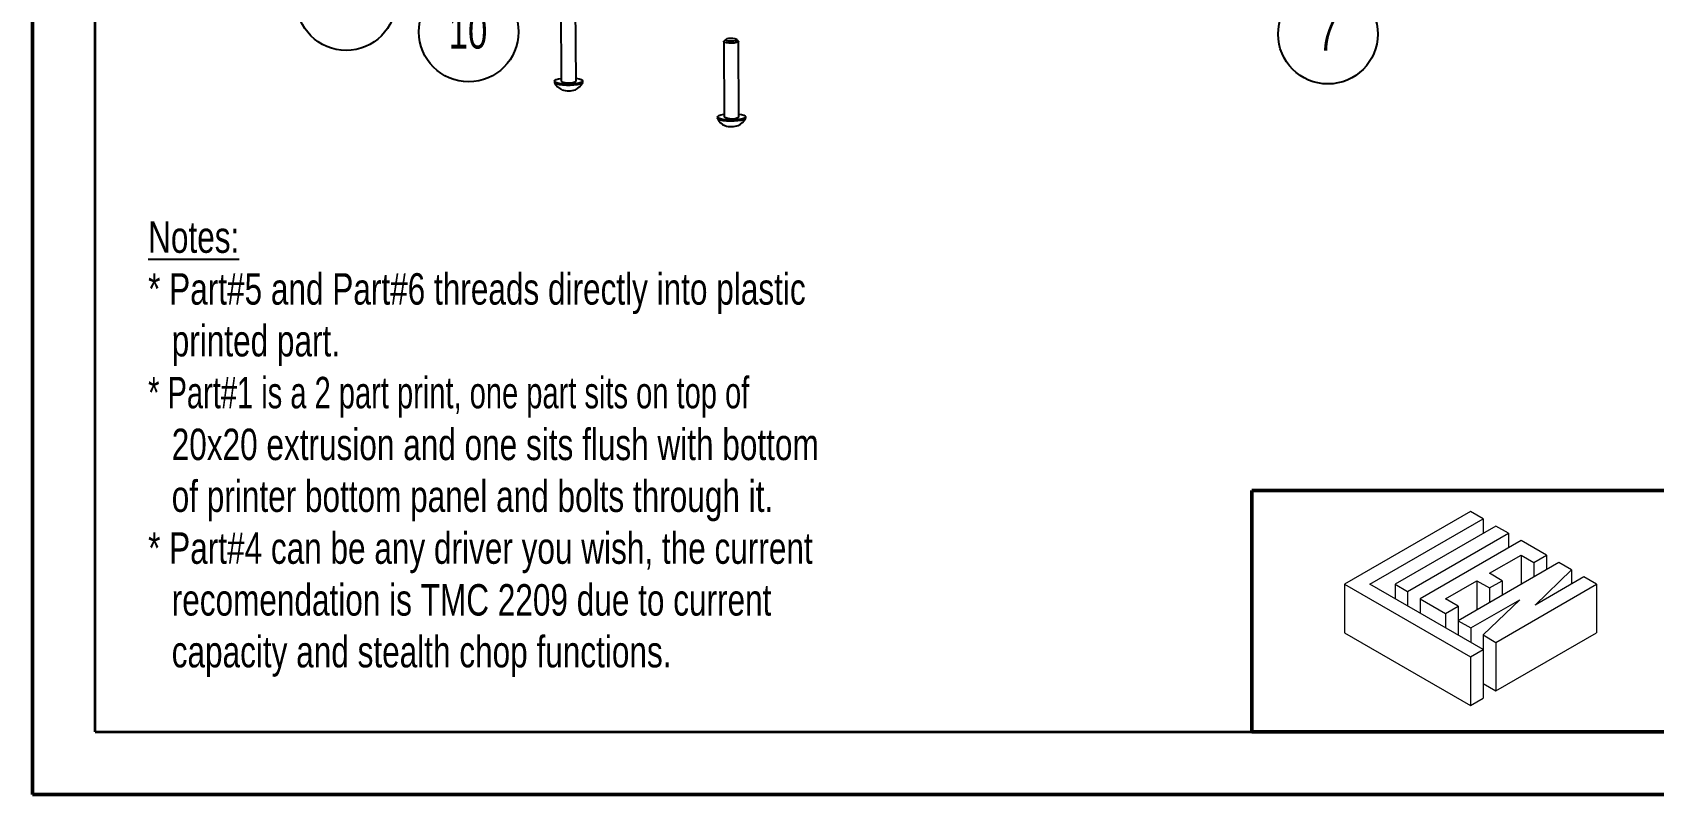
# Model space of a CAD drawing. Header units: millimetres. Extents: x 0 to 279, y 0 to 216.
# Drawn here: x 0 to 163.6, y 0 to 77 of the extents above; entities that cross this region are included whole.
import ezdxf

# ---------------------------------------------------------------- set-up
doc = ezdxf.new("R2010")
doc.units = ezdxf.units.MM
doc.layers.add('PAGE_BORDER', color=7, linetype='Continuous')
doc.layers.add('TITLE_BLOCK_BORDER', color=7, linetype='Continuous')
doc.styles.add('SLDTEXTSTYLE0', font='TXT', dxfattribs={"width": 0.75})
doc.styles.add('SLDTEXTSTYLE1', font='TXT', dxfattribs={"width": 0.691176})

# ---------------------------------------------------------------- blocks, each defined once
blk = doc.blocks.new('Lien3D Logo')
at = {"color": 7, "linetype": 'Continuous', "lineweight": 18}
for p, q in [((10.61, 16.33), (0, 10.21)), ((2.13, 10.21), (11.67, 15.71)), ((12.73, 15.1), (4.26, 10.21)), ((11.67, 15.71), (10.61, 16.33)), ((11.67, 15.71), (11.67, 14.49)), ((13.8, 14.49), (12.73, 15.1)), ((5.32, 9.59), (13.8, 14.49)), ((14.86, 13.87), (6.38, 8.98)), ((13.8, 14.49), (13.8, 13.26)), ((16.99, 12.64), (14.86, 13.87)), ((12.22, 11.12), (14.86, 12.64)), ((14.86, 12.64), (15.93, 12.03)), ((14.86, 12.64), (14.86, 10.19)), ((15.93, 12.03), (16.99, 12.64)), ((16.99, 12.64), (16.99, 11.42)), ((18.05, 12.03), (9.57, 7.13)), ((13.28, 10.5), (12.22, 11.12)), ((15.93, 12.03), (15.93, 10.8)), ((16.04, 8.45), (19.12, 11.42)), ((19.12, 11.42), (18.05, 12.03)), ((19.12, 11.42), (19.12, 10.22)), ((0, 10.21), (0, 6.12)), ((0, 10.21), (10.61, 4.08)), ((11.67, 4.7), (2.13, 10.21)), ((4.26, 10.21), (4.26, 8.98)), ((4.26, 10.21), (5.32, 9.59)), ((5.32, 9.59), (5.32, 8.36)), ((8.51, 8.98), (11.15, 10.5)), ((11.15, 10.5), (12.22, 9.89)), ((11.15, 10.5), (11.15, 8.05)), ((12.22, 9.89), (13.28, 10.5)), ((12.22, 9.89), (12.22, 8.66)), ((12.73, 5.31), (21.21, 10.21)), ((13.28, 10.5), (13.28, 9.28)), ((20.15, 10.82), (16.04, 8.45)), ((21.21, 10.21), (20.15, 10.82)), ((21.21, 10.21), (21.21, 6.12)), ((6.38, 8.98), (8.51, 7.75)), ((6.38, 8.98), (6.38, 7.75)), ((9.57, 8.36), (8.51, 8.98)), ((8.51, 7.75), (9.57, 8.36)), ((9.57, 8.36), (9.57, 7.13)), ((10.64, 6.52), (14.75, 8.89)), ((14.75, 8.89), (11.67, 5.93)), ((8.51, 7.75), (8.51, 6.52)), ((9.57, 7.13), (10.64, 6.52)), ((9.57, 7.13), (9.57, 5.91)), ((0, 6.12), (10.61, 0)), ((10.64, 6.52), (10.64, 5.29)), ((11.67, 5.93), (12.73, 5.31)), ((11.67, 5.93), (11.67, 4.7)), ((12.73, 1.23), (21.21, 6.12)), ((10.61, 4.08), (11.67, 4.7)), ((11.67, 4.7), (11.67, 0.61)), ((12.73, 5.31), (12.73, 1.23)), ((10.61, 4.08), (10.61, 0)), ((11.67, 1.84), (12.73, 1.23)), ((10.61, 0), (11.67, 0.61))]:
    blk.add_line(p, q, dxfattribs=at)
blk = doc.blocks.new('SW_NOTE_110')
at = {"layer": 'TITLE_BLOCK_BORDER', "color": 0, "char_height": 3.175, "attachment_point": 1}
for s, insert, style in [('\\LNotes:', (0, 4.09), 'SLDTEXTSTYLE0'), ('* Part#5 and Part#6 threads directly into plastic', (0, -1.14), 'SLDTEXTSTYLE0'), ('printed part.', (2.38, -6.37), 'SLDTEXTSTYLE0'), ('* Part#1 is a 2 part print, one part sits on top of', (0, -11.61), 'SLDTEXTSTYLE1'), ('20x20 extrusion and one sits flush with bottom', (2.38, -16.84), 'SLDTEXTSTYLE0'), ('of printer bottom panel and bolts through it.', (2.38, -22.07), 'SLDTEXTSTYLE0'), ('* Part#4 can be any driver you wish, the current', (0, -27.31), 'SLDTEXTSTYLE0'), ('recomendation is TMC 2209 due to current', (2.38, -32.54), 'SLDTEXTSTYLE0'), ('capacity and stealth chop functions.', (2.38, -37.77), 'SLDTEXTSTYLE0')]:
    blk.add_mtext(s, dxfattribs=dict(at, insert=insert, style=style))
blk = doc.blocks.new('SW_NOTE_115')
at = {"layer": 'TITLE_BLOCK_BORDER', "color": 0}
blk.add_circle((4.84, -1.38), 5.03, dxfattribs=at)
at = {"layer": 'TITLE_BLOCK_BORDER', "color": 0, "insert": (4.8, 0.44), "char_height": 3.5, "attachment_point": 2, "style": 'SLDTEXTSTYLE0'}
blk.add_mtext('7', dxfattribs=at)
blk = doc.blocks.new('SW_NOTE_118')
at = {"layer": 'TITLE_BLOCK_BORDER', "color": 0}
blk.add_circle((-2.08, -4.58), 5.03, dxfattribs=at)
at = {"layer": 'TITLE_BLOCK_BORDER', "color": 0, "insert": (-2.15, -2.76), "char_height": 3.5, "attachment_point": 2, "style": 'SLDTEXTSTYLE0'}
blk.add_mtext('10', dxfattribs=at)
blk = doc.blocks.new('SW_NOTE_119')
at = {"layer": 'TITLE_BLOCK_BORDER', "color": 0}
blk.add_circle((-3.61, -3.5), 5.03, dxfattribs=at)
at = {"layer": 'TITLE_BLOCK_BORDER', "color": 0, "insert": (-3.68, -1.68), "char_height": 3.5, "attachment_point": 2, "style": 'SLDTEXTSTYLE0'}
blk.add_mtext('11', dxfattribs=at)

msp = doc.modelspace()

# ---------------------------------------------------------------- linework, layer by layer
at = {"color": 7, "linetype": 'Continuous', "lineweight": 50}
for q in [(0, 215.9), (279.4, 0)]:
    msp.add_line((0, 0), q, dxfattribs=at)
at = {"color": 7, "linetype": 'Continuous', "lineweight": 25}
for p, q in [((53.33, 79.65), (53.37, 72.04)), ((54.87, 72.05), (54.83, 79.66)), ((69.78, 76.04), (69.82, 68.43)), ((69.98, 76.25), (69.8, 76.08)), ((71.26, 76.09), (71.08, 76.26)), ((71.32, 68.44), (71.28, 76.05)), ((52.7, 72.04), (52.7, 71.92)), ((55.55, 71.94), (55.55, 72.06)), ((69.15, 68.43), (69.15, 68.31)), ((71.29, 68.39), (71.32, 68.44)), ((72, 68.32), (72, 68.44))]:
    msp.add_line(p, q, dxfattribs=at)
at = {"color": 7, "linetype": 'Continuous', "lineweight": 25, "flags": 128}
for points in [[(70.31, 75.88), (70.07, 75.9), (69.89, 75.95), (69.79, 76.01), (69.8, 76.07), (69.8, 76.08)], [(70.37, 76.1), (70.58, 76.1), (70.79, 76.11), (70.96, 76.14), (71.07, 76.19), (71.09, 76.24), (71.02, 76.29), (70.89, 76.32), (70.69, 76.35), (70.47, 76.35), (70.26, 76.34), (70.09, 76.3), (69.99, 76.26), (69.97, 76.21), (70.03, 76.16), (70.17, 76.12), (70.37, 76.1)], [(71.26, 76.09), (71.28, 76.04), (71.22, 75.98), (71.08, 75.93), (70.85, 75.89), (70.59, 75.87), (70.31, 75.88)], [(54.87, 72.33), (54.89, 72.33), (55.18, 72.27), (55.4, 72.2), (55.52, 72.12), (55.54, 72.03), (55.45, 71.94), (55.27, 71.86), (55, 71.8), (54.66, 71.75), (54.29, 71.73), (53.9, 71.73), (53.53, 71.75), (53.2, 71.8), (52.94, 71.86), (52.77, 71.94), (52.7, 72.03), (52.73, 72.11), (52.87, 72.2), (53.1, 72.27), (53.37, 72.32)], [(53.37, 72.04), (53.42, 71.99), (53.56, 71.93), (53.78, 71.9), (54.04, 71.88), (54.32, 71.88), (54.56, 71.91), (54.75, 71.96), (54.86, 72.02), (54.87, 72.05)], [(55.55, 71.94), (55.54, 71.91), (55.46, 71.82), (55.27, 71.74), (55, 71.68), (54.66, 71.63), (54.29, 71.61), (53.9, 71.61), (53.53, 71.63), (53.2, 71.68), (52.94, 71.74), (52.77, 71.82), (52.7, 71.91), (52.7, 71.92)], [(71.94, 68.23), (71.78, 68.15), (71.53, 68.08), (71.2, 68.03), (70.84, 68), (70.45, 67.99), (70.07, 68.01), (69.73, 68.05), (69.45, 68.11), (69.26, 68.18), (69.16, 68.27), (69.15, 68.31)], [(71.94, 68.35), (71.78, 68.27), (71.52, 68.2), (71.2, 68.15), (70.84, 68.12), (70.45, 68.11), (70.07, 68.13), (69.73, 68.17), (69.45, 68.23), (69.26, 68.3), (69.16, 68.39), (69.17, 68.48), (69.28, 68.56), (69.49, 68.64), (69.78, 68.7), (69.82, 68.71)], [(71.32, 68.72), (71.57, 68.67), (71.81, 68.61), (71.95, 68.52), (72, 68.44), (71.94, 68.35)], [(72, 68.32), (72, 68.32), (71.94, 68.23)]]:
    msp.add_lwpolyline(points, dxfattribs=at)
at = {"color": 7, "linetype": 'Continuous', "lineweight": 25}
for centre, radius, start, end in [((54.12, 72.61), 1.59, 207.13, 245.1591), ((54.12, 73.2), 2.14, 251.9717, 288.6886), ((54.12, 72.61), 1.59, 295.5011, 333.5303), ((70.57, 68.99), 1.59, 207.13, 245.1591), ((70.6, 69.86), 1.62, 241.47, 295.3037), ((70.57, 69.57), 2.12, 251.8147, 288.8456), ((70.57, 68.99), 1.59, 295.5011, 333.5303)]:
    msp.add_arc(centre, radius, start, end, dxfattribs=at)
at = {"layer": 'PAGE_BORDER', "lineweight": 35}
for q in [(6.35, 209.55), (273.05, 6.35)]:
    msp.add_line((6.35, 6.35), q, dxfattribs=at)
at = {"layer": 'TITLE_BLOCK_BORDER', "lineweight": 50}
for p, q in [((123.09, 30.71), (123.09, 6.35)), ((166.18, 30.71), (123.09, 30.71)), ((166.18, 6.35), (123.09, 6.35))]:
    msp.add_line(p, q, dxfattribs=at)

# ---------------------------------------------------------------- block references
at = {"layer": 'TITLE_BLOCK_BORDER'}
for name, p in [('SW_NOTE_119', (35.28, 83.67)), ('SW_NOTE_118', (46.12, 81.59)), ('SW_NOTE_115', (125.93, 78.17)), ('SW_NOTE_110', (11.68, 53.79))]:
    msp.add_blockref(name, p, dxfattribs=at)
at = {"layer": 'TITLE_BLOCK_BORDER', "xscale": 1.2, "yscale": 1.2, "zscale": 1.2}
msp.add_blockref('Lien3D Logo', (132.43, 9), dxfattribs=at)

doc.saveas('drawing.dxf')
